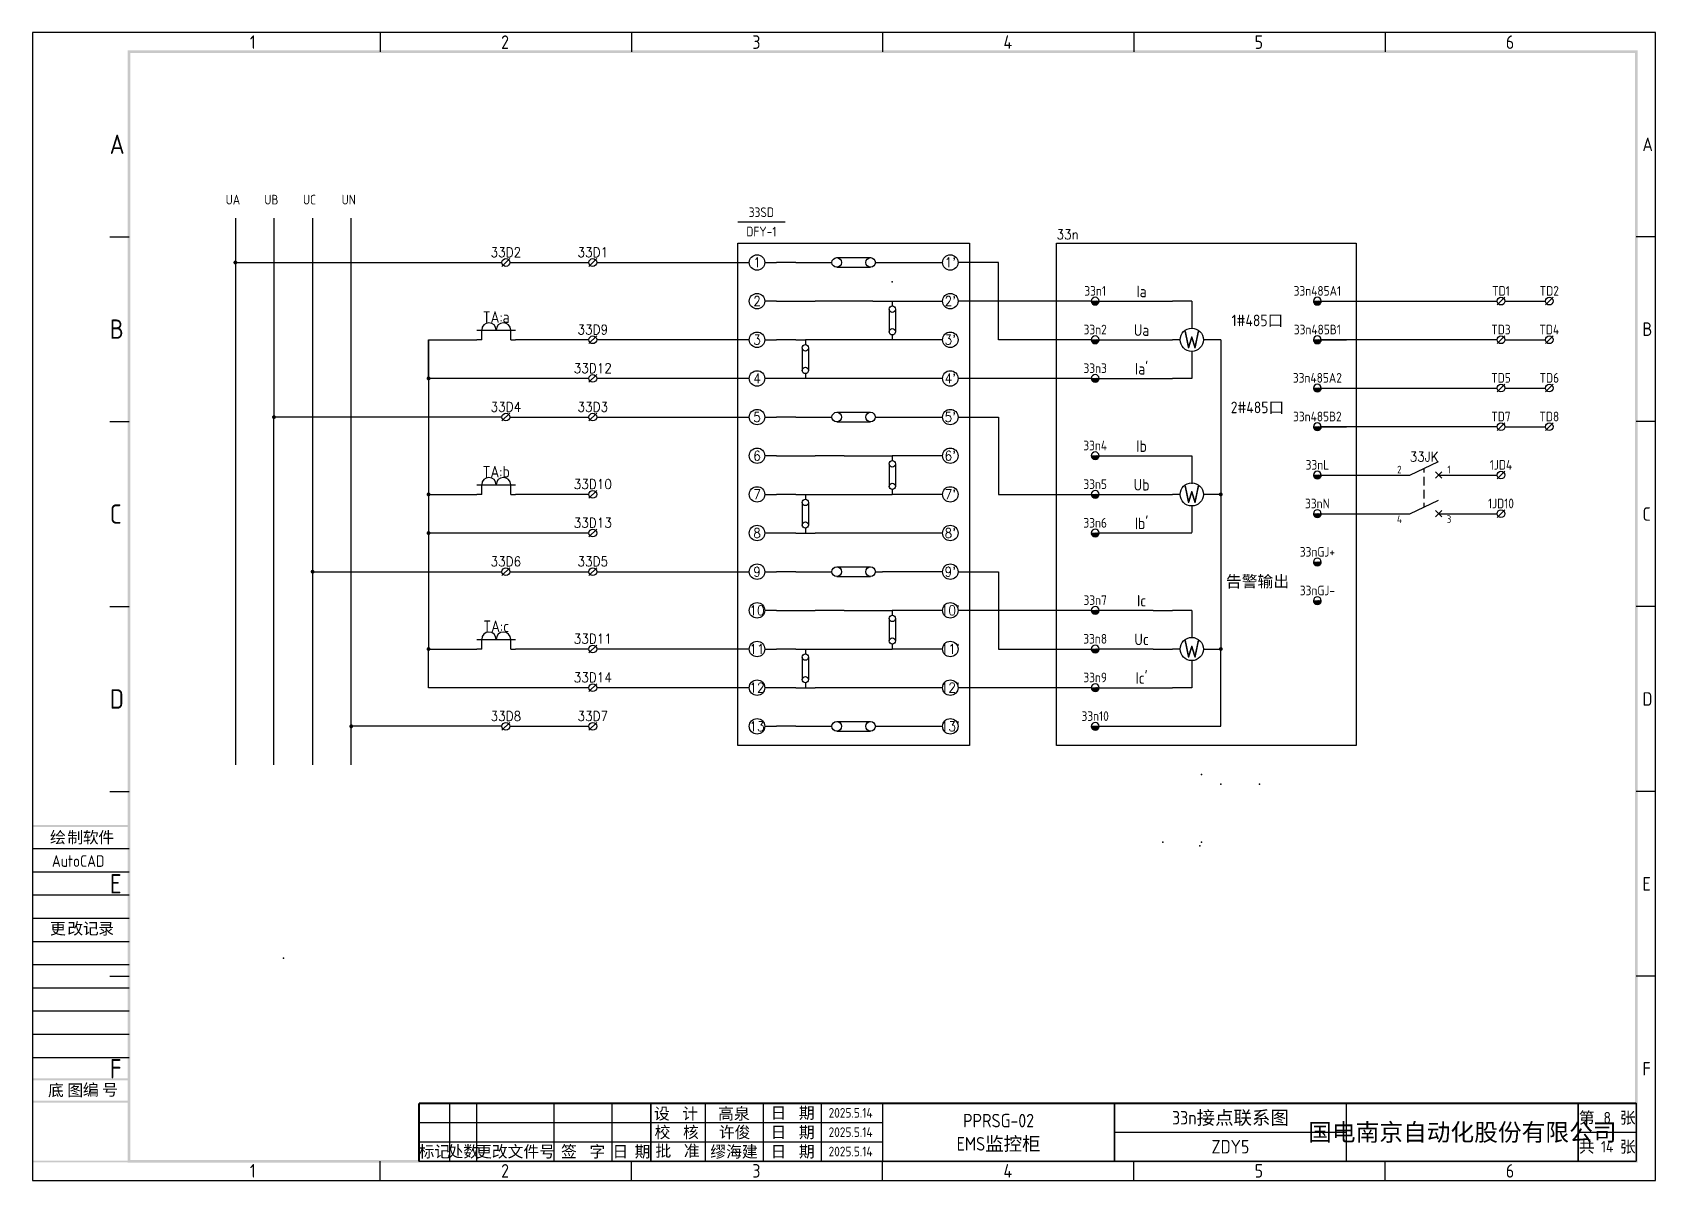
# Model space of a CAD drawing. Extents: x 0 to 4798, y 0 to 657.
# Drawn here: x 3360 to 3780, y 360 to 657 of the extents above; entities that cross this region are included whole.
import ezdxf
from ezdxf.enums import TextEntityAlignment as Align

# ---------------------------------------------------------------- set-up
doc = ezdxf.new("R2010")
doc.units = 0
doc.header["$MEASUREMENT"] = 0
doc.linetypes.add('HIDDEN', pattern=[0.375, 0.25, -0.125])
for name, color, linetype in [('CIRCUITLINE', 7, 'Continuous'), ('CIRCUITSYM', 7, 'Continuous'), ('FRAME', 7, 'Continuous'), ('UNITLINE', 7, 'Continuous'), ('YJCLB', 7, 'Continuous'), ('表格', 7, 'Continuous')]:
    doc.layers.add(name, color=color, linetype=linetype)
doc.styles.add('textstyle3', font='')
doc.styles.add('textstyle4', font='')
doc.styles.add('textstyle7', font='Standard')
doc.styles.get('textstyle3').set_extended_font_data('gbenor')
doc.styles.get('textstyle4').set_extended_font_data('gbenor')

# ---------------------------------------------------------------- blocks, each defined once
blk = doc.blocks.new('A3')
at = {"layer": 'FRAME'}
for p, q in [((420, 297), (0, 297)), ((0, 297), (0, 0)), ((90, 297), (90, 292)), ((155, 297), (155, 292)), ((220, 297), (220, 292)), ((285, 297), (285, 292)), ((350, 297), (350, 292)), ((420, 0), (420, 297)), ((20, 244.17), (25, 244.17)), ((420, 244.17), (415, 244.17)), ((20, 196.33), (25, 196.33)), ((420, 196.33), (415, 196.33)), ((20, 148.5), (25, 148.5)), ((420, 148.5), (415, 148.5)), ((20, 100.67), (25, 100.67)), ((420, 100.67), (415, 100.67)), ((20, 52.83), (25, 52.83)), ((420, 52.83), (415, 52.83)), ((90, 0), (90, 5)), ((155, 0), (155, 5)), ((220, 0), (220, 5)), ((285, 0), (285, 5)), ((350, 0), (350, 5)), ((0, 0), (420, 0))]:
    blk.add_line(p, q, dxfattribs=at)
at = {"layer": 'FRAME', "linetype": 'Continuous'}
for points in [[(415.35, 291.65), (415.35, 292.35), (24.65, 291.65)], [(24.65, 292.35), (24.65, 291.65), (415.35, 292.35)], [(25.35, 292.35), (24.65, 292.35), (25.35, 4.65)], [(24.65, 4.65), (25.35, 4.65), (24.65, 292.35)], [(414.65, 4.65), (415.35, 4.65), (414.65, 292.35)], [(415.35, 292.35), (414.65, 292.35), (415.35, 4.65)], [(24.65, 5.35), (24.65, 4.65), (415.35, 5.35)], [(415.35, 4.65), (415.35, 5.35), (24.65, 4.65)]]:
    blk.add_solid(points, dxfattribs=at)
at = {"layer": 'FRAME', "style": 'textstyle3'}
for s, height, p in [('1', 3.5, (56.27, 292.75)), ('2', 3.5, (121.28, 292.75)), ('3', 3.5, (186.28, 292.75)), ('4', 3.5, (251.28, 292.75)), ('5', 3.5, (316.27, 292.75)), ('6', 3.5, (381.27, 292.75)), ('A', 5, (20, 265.58)), ('A', 3.5, (416.62, 266.33)), ('B', 5, (20, 217.75)), ('B', 3.5, (416.62, 218.5)), ('C', 5, (20, 169.92)), ('C', 3.5, (416.62, 170.67)), ('D', 5, (20, 122.08)), ('D', 3.5, (416.62, 122.83)), ('E', 5, (20, 74.25)), ('E', 3.5, (416.62, 75)), ('F', 5, (20, 26.42)), ('F', 3.5, (416.62, 27.17)), ('1', 3.5, (56.27, 0.75)), ('2', 3.5, (121.28, 0.75)), ('3', 3.5, (186.28, 0.75)), ('4', 3.5, (251.28, 0.75)), ('5', 3.5, (316.27, 0.75)), ('6', 3.5, (381.27, 0.75))]:
    blk.add_text(s, height=height, dxfattribs=at).set_placement(p)

msp = doc.modelspace()

# ---------------------------------------------------------------- hatches: boundary and pattern name
at = {"transparency": 33554687}
h = msp.add_hatch(dxfattribs=at)
h.set_pattern_fill('U', color=256, scale=0.05, angle=45, style=0, pattern_type=0)
h.set_pattern_definition([(45, (3633.76747, 756.598536), (-0.035355339, 0.035355339), []), (135, (3633.76747, 756.598536), (-0.035355339, -0.035355339), [])])
edge = h.paths.add_edge_path(flags=0)
edge.add_arc((3635, 587.5), 1, 180, 360)
edge.add_line((3636, 587.5), (3634, 587.5))
h = msp.add_hatch(dxfattribs=at)
h.set_pattern_fill('U', color=256, scale=0.05, angle=45, style=0, pattern_type=0)
h.set_pattern_definition([(45, (3691.26747, 756.598536), (-0.035355339, 0.035355339), []), (135, (3691.26747, 756.598536), (-0.035355339, -0.035355339), [])])
edge = h.paths.add_edge_path(flags=0)
edge.add_arc((3692.5, 587.5), 1, 180, 360)
edge.add_line((3693.5, 587.5), (3691.5, 587.5))
h = msp.add_hatch(dxfattribs=at)
h.set_pattern_fill('U', color=256, scale=0.05, angle=45, style=0, pattern_type=0)
h.set_pattern_definition([(45, (3633.76747, 746.598536), (-0.035355339, 0.035355339), []), (135, (3633.76747, 746.598536), (-0.035355339, -0.035355339), [])])
edge = h.paths.add_edge_path(flags=0)
edge.add_arc((3635, 577.5), 1, 180, 360)
edge.add_line((3636, 577.5), (3634, 577.5))
h = msp.add_hatch(dxfattribs=at)
h.set_pattern_fill('U', color=256, scale=0.05, angle=45, style=0, pattern_type=0)
h.set_pattern_definition([(45, (3691.26747, 746.598536), (-0.035355339, 0.035355339), []), (135, (3691.26747, 746.598536), (-0.035355339, -0.035355339), [])])
edge = h.paths.add_edge_path(flags=0)
edge.add_arc((3692.5, 577.5), 1, 180, 360)
edge.add_line((3693.5, 577.5), (3691.5, 577.5))
h = msp.add_hatch(dxfattribs=at)
h.set_pattern_fill('U', color=256, scale=0.05, angle=45, style=0, pattern_type=0)
h.set_pattern_definition([(45, (3633.76747, 736.598536), (-0.035355339, 0.035355339), []), (135, (3633.76747, 736.598536), (-0.035355339, -0.035355339), [])])
edge = h.paths.add_edge_path(flags=0)
edge.add_arc((3635, 567.5), 1, 180, 360)
edge.add_line((3636, 567.5), (3634, 567.5))
h = msp.add_hatch(dxfattribs=at)
h.set_pattern_fill('U', color=256, scale=0.05, angle=45, style=0, pattern_type=0)
h.set_pattern_definition([(45, (3691.26747, 734.098536), (-0.035355339, 0.035355339), []), (135, (3691.26747, 734.098536), (-0.035355339, -0.035355339), [])])
edge = h.paths.add_edge_path(flags=0)
edge.add_arc((3692.5, 565), 1, 180, 360)
edge.add_line((3693.5, 565), (3691.5, 565))
h = msp.add_hatch(dxfattribs=at)
h.set_pattern_fill('U', color=256, scale=0.05, angle=45, style=0, pattern_type=0)
h.set_pattern_definition([(45, (3691.26747, 724.098536), (-0.035355339, 0.035355339), []), (135, (3691.26747, 724.098536), (-0.035355339, -0.035355339), [])])
edge = h.paths.add_edge_path(flags=0)
edge.add_arc((3692.5, 555), 1, 180, 360)
edge.add_line((3693.5, 555), (3691.5, 555))
h = msp.add_hatch(dxfattribs=at)
h.set_pattern_fill('U', color=256, scale=0.05, angle=45, style=0, pattern_type=0)
h.set_pattern_definition([(45, (3633.76747, 716.598536), (-0.035355339, 0.035355339), []), (135, (3633.76747, 716.598536), (-0.035355339, -0.035355339), [])])
edge = h.paths.add_edge_path(flags=0)
edge.add_arc((3635, 547.5), 1, 180, 360)
edge.add_line((3636, 547.5), (3634, 547.5))
h = msp.add_hatch(dxfattribs=at)
h.set_pattern_fill('U', color=256, scale=0.05, angle=45, style=0, pattern_type=0)
h.set_pattern_definition([(45, (3691.26747, 711.598536), (-0.035355339, 0.035355339), []), (135, (3691.26747, 711.598536), (-0.035355339, -0.035355339), [])])
edge = h.paths.add_edge_path(flags=0)
edge.add_arc((3692.5, 542.5), 1, 180, 360)
edge.add_line((3693.5, 542.5), (3691.5, 542.5))
h = msp.add_hatch(dxfattribs=at)
h.set_pattern_fill('U', color=256, scale=0.05, angle=45, style=0, pattern_type=0)
h.set_pattern_definition([(45, (3633.76747, 706.598536), (-0.035355339, 0.035355339), []), (135, (3633.76747, 706.598536), (-0.035355339, -0.035355339), [])])
edge = h.paths.add_edge_path(flags=0)
edge.add_arc((3635, 537.5), 1, 180, 360)
edge.add_line((3636, 537.5), (3634, 537.5))
h = msp.add_hatch(dxfattribs=at)
h.set_pattern_fill('U', color=256, scale=0.05, angle=45, style=0, pattern_type=0)
h.set_pattern_definition([(45, (3691.26747, 701.598536), (-0.035355339, 0.035355339), []), (135, (3691.26747, 701.598536), (-0.035355339, -0.035355339), [])])
edge = h.paths.add_edge_path(flags=0)
edge.add_arc((3692.5, 532.5), 1, 180, 360)
edge.add_line((3693.5, 532.5), (3691.5, 532.5))
h = msp.add_hatch(dxfattribs=at)
h.set_pattern_fill('U', color=256, scale=0.05, angle=45, style=0, pattern_type=0)
h.set_pattern_definition([(45, (3633.76747, 696.598536), (-0.035355339, 0.035355339), []), (135, (3633.76747, 696.598536), (-0.035355339, -0.035355339), [])])
edge = h.paths.add_edge_path(flags=0)
edge.add_arc((3635, 527.5), 1, 180, 360)
edge.add_line((3636, 527.5), (3634, 527.5))
h = msp.add_hatch(dxfattribs=at)
h.set_pattern_fill('U', color=256, scale=0.05, angle=45, style=0, pattern_type=0)
h.set_pattern_definition([(45, (3691.26747, 689.098536), (-0.035355339, 0.035355339), []), (135, (3691.26747, 689.098536), (-0.035355339, -0.035355339), [])])
edge = h.paths.add_edge_path(flags=0)
edge.add_arc((3692.5, 520), 1, 180, 360)
edge.add_line((3693.5, 520), (3691.5, 520))
h = msp.add_hatch(dxfattribs=at)
h.set_pattern_fill('U', color=256, scale=0.05, angle=45, style=0, pattern_type=0)
h.set_pattern_definition([(45, (3691.26747, 679.098536), (-0.035355339, 0.035355339), []), (135, (3691.26747, 679.098536), (-0.035355339, -0.035355339), [])])
edge = h.paths.add_edge_path(flags=0)
edge.add_arc((3692.5, 510), 1, 180, 360)
edge.add_line((3693.5, 510), (3691.5, 510))
h = msp.add_hatch(dxfattribs=at)
h.set_pattern_fill('U', color=256, scale=0.05, angle=45, style=0, pattern_type=0)
h.set_pattern_definition([(45, (3633.76747, 676.598536), (-0.035355339, 0.035355339), []), (135, (3633.76747, 676.598536), (-0.035355339, -0.035355339), [])])
edge = h.paths.add_edge_path(flags=0)
edge.add_arc((3635, 507.5), 1, 180, 360)
edge.add_line((3636, 507.5), (3634, 507.5))
h = msp.add_hatch(dxfattribs=at)
h.set_pattern_fill('U', color=256, scale=0.05, angle=45, style=0, pattern_type=0)
h.set_pattern_definition([(45, (3633.76747, 666.598536), (-0.035355339, 0.035355339), []), (135, (3633.76747, 666.598536), (-0.035355339, -0.035355339), [])])
edge = h.paths.add_edge_path(flags=0)
edge.add_arc((3635, 497.5), 1, 180, 360)
edge.add_line((3636, 497.5), (3634, 497.5))
h = msp.add_hatch(dxfattribs=at)
h.set_pattern_fill('U', color=256, scale=0.05, angle=45, style=0, pattern_type=0)
h.set_pattern_definition([(45, (3633.76747, 656.598536), (-0.035355339, 0.035355339), []), (135, (3633.76747, 656.598536), (-0.035355339, -0.035355339), [])])
edge = h.paths.add_edge_path(flags=0)
edge.add_arc((3635, 487.5), 1, 180, 360)
edge.add_line((3636, 487.5), (3634, 487.5))
h = msp.add_hatch(dxfattribs=at)
h.set_pattern_fill('U', color=256, scale=0.05, angle=45, style=0, pattern_type=0)
h.set_pattern_definition([(45, (3633.76747, 646.598536), (-0.035355339, 0.035355339), []), (135, (3633.76747, 646.598536), (-0.035355339, -0.035355339), [])])
edge = h.paths.add_edge_path(flags=0)
edge.add_arc((3635, 477.5), 1, 180, 360)
edge.add_line((3636, 477.5), (3634, 477.5))

# ---------------------------------------------------------------- linework, layer by layer
for p, q in [((3542.5, 608), (3554.75, 608)), ((3557.5, 597.5), (3552.5, 597.5)), ((3565, 597.5), (3566.88, 597.5)), ((3568.13, 598.75), (3576.87, 598.75)), ((3578.13, 597.5), (3580, 597.5)), ((3568.13, 596.25), (3576.87, 596.25)), ((3552.5, 587.5), (3562.5, 587.5)), ((3581.67, 585.42), (3581.67, 579.58)), ((3582.5, 587.5), (3582.5, 586.25)), ((3583.33, 585.42), (3583.33, 579.58)), ((3634, 587.5), (3636, 587.5)), ((3650, 587.5), (3655, 587.5)), ((3691.5, 587.5), (3693.5, 587.5)), ((3475, 580), (3485, 580)), ((3476.25, 577.5), (3476.25, 580)), ((3483.75, 577.5), (3483.75, 580)), ((3476.25, 577.5), (3475, 577.5)), ((3483.75, 577.5), (3485, 577.5)), ((3557.5, 577.5), (3552.5, 577.5)), ((3559.17, 575.42), (3559.17, 569.58)), ((3560, 577.5), (3560, 576.25)), ((3560.83, 575.42), (3560.83, 569.58)), ((3582.5, 578.75), (3582.5, 577.5)), ((3634, 577.5), (3636, 577.5)), ((3650, 577.5), (3655, 577.5)), ((3667.5, 577.5), (3667.5, 497.5)), ((3691.5, 577.5), (3693.5, 577.5)), ((3557.5, 567.5), (3552.5, 567.5)), ((3562.5, 567.5), (3557.5, 567.5)), ((3560, 568.75), (3560, 567.5)), ((3634, 567.5), (3636, 567.5)), ((3650, 567.5), (3655, 567.5)), ((3691.5, 565), (3693.5, 565)), ((3568.13, 558.75), (3576.87, 558.75)), ((3557.5, 557.5), (3552.5, 557.5)), ((3565, 557.5), (3566.88, 557.5)), ((3568.13, 556.25), (3576.87, 556.25)), ((3578.13, 557.5), (3580, 557.5)), ((3691.5, 555), (3693.5, 555)), ((3552.5, 547.5), (3562.5, 547.5)), ((3582.5, 547.5), (3582.5, 546.25)), ((3634, 547.5), (3636, 547.5)), ((3660, 547.5), (3660, 540.22)), ((3581.67, 545.42), (3581.67, 539.58)), ((3583.33, 545.42), (3583.33, 539.58)), ((3691.5, 542.5), (3693.5, 542.5)), ((3715.13, 542.5), (3716.38, 542.5)), ((3716.38, 542.5), (3723.88, 546)), ((3720.13, 543.14), (3720.13, 544.25)), ((3720.13, 539.8), (3720.13, 542.03)), ((3724.69, 543.31), (3723.07, 541.69)), ((3724.69, 541.69), (3723.07, 543.31)), ((3723.88, 542.5), (3725.13, 542.5)), ((3475, 540), (3485, 540)), ((3476.25, 537.5), (3476.25, 540)), ((3483.75, 537.5), (3483.75, 540)), ((3582.5, 538.75), (3582.5, 537.5)), ((3720.13, 536.47), (3720.13, 538.69)), ((3476.25, 537.5), (3475, 537.5)), ((3483.75, 537.5), (3485, 537.5)), ((3557.5, 537.5), (3552.5, 537.5)), ((3559.17, 535.42), (3559.17, 529.58)), ((3560, 537.5), (3560, 536.25)), ((3560.83, 535.42), (3560.83, 529.58)), ((3634, 537.5), (3636, 537.5)), ((3650, 537.5), (3655, 537.5)), ((3660.03, 534.6), (3660.03, 527.61)), ((3716.38, 532.5), (3723.88, 536)), ((3720.13, 534.25), (3720.13, 535.36)), ((3691.5, 532.5), (3693.5, 532.5)), ((3715.13, 532.5), (3716.38, 532.5)), ((3724.69, 533.31), (3723.07, 531.69)), ((3724.69, 531.69), (3723.07, 533.31)), ((3723.88, 532.5), (3725.13, 532.5)), ((3557.5, 527.5), (3552.5, 527.5)), ((3557.5, 527.5), (3562.5, 527.5)), ((3560, 528.75), (3560, 527.5)), ((3634, 527.5), (3636, 527.5)), ((3557.5, 517.5), (3552.5, 517.5)), ((3565, 517.5), (3566.88, 517.5)), ((3568.13, 518.75), (3576.87, 518.75)), ((3578.13, 517.5), (3580, 517.5)), ((3691.5, 520), (3693.5, 520)), ((3568.13, 516.25), (3576.87, 516.25)), ((3691.5, 510), (3693.5, 510)), ((3552.5, 507.5), (3562.5, 507.5)), ((3581.67, 505.42), (3581.67, 499.58)), ((3582.5, 507.5), (3582.5, 506.25)), ((3583.33, 505.42), (3583.33, 499.58)), ((3634, 507.5), (3636, 507.5)), ((3650, 507.5), (3655, 507.5)), ((3475, 500), (3485, 500)), ((3476.25, 497.5), (3476.25, 500)), ((3483.75, 497.5), (3483.75, 500)), ((3476.25, 497.5), (3475, 497.5)), ((3483.75, 497.5), (3485, 497.5)), ((3557.5, 497.5), (3552.5, 497.5)), ((3560, 497.5), (3560, 496.25)), ((3582.5, 498.75), (3582.5, 497.5)), ((3634, 497.5), (3636, 497.5)), ((3650, 497.5), (3655, 497.5)), ((3667.5, 477.5), (3667.5, 497.5)), ((3559.17, 495.42), (3559.17, 489.58)), ((3560.83, 495.42), (3560.83, 489.58)), ((3557.5, 487.5), (3552.5, 487.5)), ((3557.5, 487.5), (3562.5, 487.5)), ((3560, 488.75), (3560, 487.5)), ((3634, 487.5), (3636, 487.5)), ((3650, 487.5), (3655, 487.5)), ((3557.5, 477.5), (3552.5, 477.5)), ((3565, 477.5), (3566.88, 477.5)), ((3568.13, 478.75), (3576.87, 478.75)), ((3568.13, 476.25), (3576.87, 476.25)), ((3578.13, 477.5), (3580, 477.5)), ((3634, 477.5), (3636, 477.5)), ((3660, 477.5), (3667.5, 477.5)), ((3360.07, 445.87), (3385.02, 445.87)), ((3360.07, 439.87), (3385.02, 439.87)), ((3360.07, 433.87), (3385.02, 433.87)), ((3360.07, 427.87), (3385.02, 427.87)), ((3360.07, 421.87), (3385.02, 421.87)), ((3360.07, 415.87), (3385.02, 415.87)), ((3360.07, 409.87), (3385.02, 409.87)), ((3360.07, 403.87), (3385.02, 403.87)), ((3360.07, 397.87), (3385.02, 397.87)), ((3360.07, 391.87), (3385.02, 391.87))]:
    msp.add_line(p, q)
at = {"linetype": 'Continuous'}
for p, q in [((3481.5, 596.5), (3483.5, 598.5)), ((3504, 596.5), (3506, 598.5)), ((3739, 586.5), (3741, 588.5)), ((3751.5, 586.5), (3753.5, 588.5)), ((3504, 576.5), (3506, 578.5)), ((3739, 576.5), (3741, 578.5)), ((3751.5, 576.5), (3753.5, 578.5)), ((3504, 566.5), (3506, 568.5)), ((3739, 564), (3741, 566)), ((3751.5, 564), (3753.5, 566)), ((3481.5, 556.5), (3483.5, 558.5)), ((3504, 556.5), (3506, 558.5)), ((3739, 554), (3741, 556)), ((3751.5, 554), (3753.5, 556)), ((3739, 541.5), (3741, 543.5)), ((3504, 536.5), (3506, 538.5)), ((3739, 531.5), (3741, 533.5)), ((3504, 526.5), (3506, 528.5)), ((3481.5, 516.5), (3483.5, 518.5)), ((3504, 516.5), (3506, 518.5)), ((3504, 496.5), (3506, 498.5)), ((3504, 486.5), (3506, 488.5)), ((3481.5, 476.5), (3483.5, 478.5)), ((3504, 476.5), (3506, 478.5))]:
    msp.add_line(p, q, dxfattribs=at)
at = {"linetype": 'HIDDEN', "const_width": 0.5}
for points in [[(3412.25, 597.5, 1), (3412.75, 597.5, 1)], [(3462.25, 567.5, 1), (3462.75, 567.5, 1)], [(3422.25, 557.5, 1), (3422.75, 557.5, 1)], [(3462.25, 537.5, 1), (3462.75, 537.5, 1)], [(3667.25, 537.5, 1), (3667.75, 537.5, 1)], [(3462.25, 527.5, 1), (3462.75, 527.5, 1)], [(3432.25, 517.5, 1), (3432.75, 517.5, 1)], [(3462.25, 497.5, 1), (3462.75, 497.5, 1)], [(3667.25, 497.5, 1), (3667.75, 497.5, 1)], [(3442.25, 477.5, 1), (3442.75, 477.5, 1)]]:
    msp.add_lwpolyline(points, format="xyb", close=True, dxfattribs=at)
for centre, radius in [((3482.5, 597.5), 1), ((3505, 597.5), 1), ((3568.13, 597.5), 1.25), ((3576.87, 597.5), 1.25), ((3740, 587.5), 1), ((3752.5, 587.5), 1), ((3582.5, 585.42), 0.833), ((3582.5, 579.58), 0.833), ((3505, 577.5), 1), ((3560, 575.42), 0.833), ((3740, 577.5), 1), ((3752.5, 577.5), 1), ((3505, 567.5), 1), ((3560, 569.58), 0.833), ((3740, 565), 1), ((3752.5, 565), 1), ((3568.13, 557.5), 1.25), ((3576.87, 557.5), 1.25), ((3482.5, 557.5), 1), ((3505, 557.5), 1), ((3740, 555), 1), ((3752.5, 555), 1), ((3582.5, 545.42), 0.833), ((3740, 542.5), 1), ((3505, 537.5), 1), ((3582.5, 539.58), 0.833), ((3560, 535.42), 0.833), ((3740, 532.5), 1), ((3560, 529.58), 0.833), ((3505, 527.5), 1), ((3482.5, 517.5), 1), ((3505, 517.5), 1), ((3568.13, 517.5), 1.25), ((3576.87, 517.5), 1.25), ((3582.5, 505.42), 0.833), ((3582.5, 499.58), 0.833), ((3505, 497.5), 1), ((3560, 495.42), 0.833), ((3505, 487.5), 1), ((3560, 489.58), 0.833), ((3482.5, 477.5), 1), ((3505, 477.5), 1), ((3568.13, 477.5), 1.25), ((3576.87, 477.5), 1.25)]:
    msp.add_circle(centre, radius)
for centre, radius, start, end in [((3635, 587.5), 1, 0, 180), ((3692.5, 587.5), 1, 0, 180), ((3635, 587.5), 1, 180, 0), ((3692.5, 587.5), 1, 180, 0), ((3478.13, 580), 1.88, 359.9918, 179.9918), ((3481.88, 580), 1.88, 359.9918, 179.9918), ((3635, 577.5), 1, 0, 180), ((3635, 577.5), 1, 180, 0), ((3692.5, 577.5), 1, 0, 180), ((3692.5, 577.5), 1, 180, 0), ((3635, 567.5), 1, 0, 180), ((3635, 567.5), 1, 180, 0), ((3692.5, 565), 1, 0, 180), ((3692.5, 565), 1, 180, 0), ((3692.5, 555), 1, 0, 180), ((3692.5, 555), 1, 180, 0), ((3635, 547.5), 1, 0, 180), ((3635, 547.5), 1, 180, 0), ((3478.13, 540), 1.88, 359.9918, 179.9918), ((3481.88, 540), 1.88, 359.9918, 179.9918), ((3692.5, 542.5), 1, 0, 180), ((3692.5, 542.5), 1, 180, 0), ((3635, 537.5), 1, 0, 180), ((3635, 537.5), 1, 180, 0), ((3692.5, 532.5), 1, 0, 180), ((3692.5, 532.5), 1, 180, 0), ((3635, 527.5), 1, 0, 180), ((3635, 527.5), 1, 180, 0), ((3692.5, 520), 1, 0, 180), ((3692.5, 520), 1, 180, 0), ((3635, 507.5), 1, 0, 180), ((3692.5, 510), 1, 0, 180), ((3692.5, 510), 1, 180, 0), ((3635, 507.5), 1, 180, 0), ((3478.13, 500), 1.88, 359.9918, 179.9918), ((3481.88, 500), 1.88, 359.9918, 179.9918), ((3635, 497.5), 1, 0, 180), ((3635, 497.5), 1, 180, 0), ((3635, 487.5), 1, 0, 180), ((3635, 487.5), 1, 180, 0), ((3635, 477.5), 1, 0, 180), ((3635, 477.5), 1, 180, 0)]:
    msp.add_arc(centre, radius, start, end)
at = {"linetype": 'Continuous'}
for centre, major_axis in [((3547.5, 597.5), (2, 0)), ((3597.5, 597.5), (2, 0)), ((3547.5, 587.5), (2, 0)), ((3597.5, 587.5), (2, 0)), ((3660, 577.5), (3, 0)), ((3547.5, 577.5), (2, 0)), ((3597.5, 577.5), (2, 0)), ((3547.5, 567.5), (2, 0)), ((3597.5, 567.5), (2, 0)), ((3547.5, 557.5), (2, 0)), ((3597.5, 557.5), (2, 0)), ((3547.5, 547.5), (2, 0)), ((3597.5, 547.5), (2, 0)), ((3547.5, 537.5), (2, 0)), ((3597.5, 537.5), (2, 0)), ((3660, 537.5), (3, 0)), ((3547.5, 527.5), (2, 0)), ((3597.5, 527.5), (2, 0)), ((3547.5, 517.5), (2, 0)), ((3597.5, 517.5), (2, 0)), ((3547.5, 507.5), (2, 0)), ((3597.5, 507.5), (2, 0)), ((3660, 497.5), (3, 0)), ((3547.5, 497.5), (2, 0)), ((3597.5, 497.5), (2, 0)), ((3547.5, 487.5), (2, 0)), ((3597.5, 487.5), (2, 0)), ((3547.5, 477.5), (2, 0)), ((3597.5, 477.5), (2, 0))]:
    msp.add_ellipse(centre, major_axis=major_axis, ratio=1, dxfattribs=at)
for p in [(3582.5, 592.5), (3582.5, 592.5), (3662.5, 465), (3667.5, 462.5), (3667.5, 462.5), (3677.5, 462.5), (3677.5, 462.5), (3677.5, 462.5), (3677.5, 462.5), (3652.5, 447.5), (3652.5, 447.5), (3652.5, 447.5), (3662.1, 446.56), (3662.5, 447.5), (3425, 417.5)]:
    msp.add_point(p)
for points in [[(3360, 451.94), (3360, 451.44), (3385, 451.94), (3385, 451.44)], [(3360, 386.41), (3360, 385.91), (3385, 386.41), (3385, 385.91)], [(3385, 380.13), (3385, 380.63), (3360, 380.13), (3360, 380.63)], [(3385.06, 364.67), (3385.06, 365.17), (3360.06, 364.67), (3360.06, 365.17)], [(3385.56, 364.67), (3385.56, 365.17), (3360.56, 364.67), (3360.56, 365.17)]]:
    msp.add_trace(points)
at = {"layer": 'CIRCUITLINE'}
for p, q in [((3412.5, 609), (3412.5, 597.5)), ((3422.5, 609), (3422.5, 557.5)), ((3432.5, 609), (3432.5, 590)), ((3442.5, 477.5), (3442.5, 609)), ((3412.5, 597.5), (3412.5, 530)), ((3412.5, 597.5), (3481.5, 597.5)), ((3483.5, 597.5), (3504, 597.5)), ((3506, 597.5), (3545.5, 597.5)), ((3549.5, 597.5), (3552.5, 597.5)), ((3557.5, 597.5), (3565, 597.5)), ((3580, 597.5), (3595.5, 597.5)), ((3610, 597.5), (3599.5, 597.5)), ((3610, 577.5), (3610, 597.5)), ((3432.5, 590), (3432.5, 517.5)), ((3552.5, 587.5), (3549.5, 587.5)), ((3570, 587.5), (3562.5, 587.5)), ((3577.5, 587.5), (3570, 587.5)), ((3577.5, 587.5), (3582.5, 587.5)), ((3582.5, 587.5), (3595.5, 587.5)), ((3634, 587.5), (3599.5, 587.5)), ((3636, 587.5), (3650, 587.5)), ((3660, 587.5), (3655, 587.5)), ((3660, 587.5), (3660, 580.5)), ((3693.5, 587.5), (3700, 587.5)), ((3693.5, 587.5), (3739, 587.5)), ((3741, 587.5), (3751.5, 587.5)), ((3462.5, 567.5), (3462.5, 577.5)), ((3462.5, 577.5), (3462.5, 567.5)), ((3462.5, 577.5), (3475, 577.5)), ((3504, 577.5), (3485, 577.5)), ((3545.5, 577.5), (3506, 577.5)), ((3549.5, 577.5), (3552.5, 577.5)), ((3557.5, 577.5), (3560, 577.5)), ((3582.5, 577.5), (3560, 577.5)), ((3595.5, 577.5), (3582.5, 577.5)), ((3634, 577.5), (3610, 577.5)), ((3636, 577.5), (3650, 577.5)), ((3657, 577.5), (3655, 577.5)), ((3667.5, 577.5), (3663, 577.5)), ((3693.5, 577.5), (3700, 577.5)), ((3739, 577.5), (3693.5, 577.5)), ((3741, 577.5), (3751.5, 577.5)), ((3660, 574.5), (3660, 567.5)), ((3504, 567.5), (3462.5, 567.5)), ((3462.5, 567.5), (3462.5, 537.5)), ((3545.5, 567.5), (3506, 567.5)), ((3552.5, 567.5), (3549.5, 567.5)), ((3575, 567.5), (3562.5, 567.5)), ((3595, 567.5), (3575, 567.5)), ((3595.5, 567.5), (3595, 567.5)), ((3634, 567.5), (3599.5, 567.5)), ((3636, 567.5), (3650, 567.5)), ((3660, 567.5), (3655, 567.5)), ((3693.5, 565), (3700, 565)), ((3693.5, 565), (3739, 565)), ((3741, 565), (3751.5, 565)), ((3422.5, 467.5), (3422.5, 557.5)), ((3481.5, 557.5), (3422.5, 557.5)), ((3483.5, 557.5), (3504, 557.5)), ((3506, 557.5), (3545.5, 557.5)), ((3549.5, 557.5), (3552.5, 557.5)), ((3557.5, 557.5), (3565, 557.5)), ((3580, 557.5), (3595.5, 557.5)), ((3599.5, 557.5), (3610, 557.5)), ((3610, 557.5), (3610, 537.5)), ((3693.5, 555), (3700, 555)), ((3739, 555), (3693.5, 555)), ((3741, 555), (3751.5, 555)), ((3552.5, 547.5), (3549.5, 547.5)), ((3570, 547.5), (3562.5, 547.5)), ((3570, 547.5), (3582.5, 547.5)), ((3595.5, 547.5), (3582.5, 547.5)), ((3636, 547.5), (3660, 547.5)), ((3693.5, 542.5), (3715.13, 542.5)), ((3725.13, 542.5), (3739, 542.5)), ((3462.5, 537.5), (3462.5, 527.5)), ((3462.5, 537.5), (3475, 537.5)), ((3504, 537.5), (3485, 537.5)), ((3549.5, 537.5), (3552.5, 537.5)), ((3557.5, 537.5), (3560, 537.5)), ((3560, 537.5), (3582.5, 537.5)), ((3595.5, 537.5), (3582.5, 537.5)), ((3610, 537.5), (3634, 537.5)), ((3636, 537.5), (3650, 537.5)), ((3657, 537.5), (3655, 537.5)), ((3667.5, 537.5), (3663, 537.5)), ((3412.5, 530), (3412.5, 467.5)), ((3693.5, 532.5), (3715.13, 532.5)), ((3725.13, 532.5), (3739, 532.5)), ((3504, 527.5), (3462.5, 527.5)), ((3462.5, 527.5), (3462.5, 497.5)), ((3552.5, 527.5), (3549.5, 527.5)), ((3575, 527.5), (3562.5, 527.5)), ((3595.5, 527.5), (3575, 527.5)), ((3660, 527.5), (3636, 527.5)), ((3432.5, 517.5), (3432.5, 470)), ((3432.5, 517.5), (3481.5, 517.5)), ((3483.5, 517.5), (3504, 517.5)), ((3506, 517.5), (3545.5, 517.5)), ((3549.5, 517.5), (3552.5, 517.5)), ((3557.5, 517.5), (3565, 517.5)), ((3595.5, 517.5), (3580, 517.5)), ((3599.5, 517.5), (3600, 517.5)), ((3600, 517.5), (3610, 517.5)), ((3610, 517.5), (3610, 497.5)), ((3552.5, 507.5), (3549.5, 507.5)), ((3570, 507.5), (3562.5, 507.5)), ((3570, 507.5), (3582.5, 507.5)), ((3595.5, 507.5), (3582.5, 507.5)), ((3634, 507.5), (3599.5, 507.5)), ((3650, 507.5), (3636, 507.5)), ((3660, 507.5), (3655, 507.5)), ((3660, 507.5), (3660, 500.5)), ((3462.5, 487.5), (3462.5, 497.5)), ((3462.5, 497.5), (3475, 497.5)), ((3504, 497.5), (3485, 497.5)), ((3545.5, 497.5), (3506, 497.5)), ((3549.5, 497.5), (3552.5, 497.5)), ((3557.5, 497.5), (3560, 497.5)), ((3560, 497.5), (3582.5, 497.5)), ((3595.5, 497.5), (3582.5, 497.5)), ((3610, 497.5), (3634, 497.5)), ((3650, 497.5), (3636, 497.5)), ((3657, 497.5), (3655, 497.5)), ((3663, 497.5), (3667.5, 497.5)), ((3660, 494.5), (3660, 487.5)), ((3504, 487.5), (3462.5, 487.5)), ((3545.5, 487.5), (3506, 487.5)), ((3552.5, 487.5), (3549.5, 487.5)), ((3575, 487.5), (3562.5, 487.5)), ((3595.5, 487.5), (3575, 487.5)), ((3634, 487.5), (3599.5, 487.5)), ((3636, 487.5), (3650, 487.5)), ((3660, 487.5), (3655, 487.5)), ((3442.5, 467.5), (3442.5, 477.5)), ((3481.5, 477.5), (3442.5, 477.5)), ((3483.5, 477.5), (3504, 477.5)), ((3549.5, 477.5), (3552.5, 477.5)), ((3557.5, 477.5), (3565, 477.5)), ((3580, 477.5), (3595.5, 477.5)), ((3636, 477.5), (3660, 477.5)), ((3432.5, 470), (3432.5, 467.5))]:
    msp.add_line(p, q, dxfattribs=at)
at = {"layer": 'FRAME'}
for p, q in [((3468, 365), (3468, 380)), ((3475, 365), (3475, 380)), ((3495, 365), (3495, 380)), ((3510, 365), (3510, 380)), ((3534.2, 365), (3534.2, 380)), ((3549.2, 365), (3549.2, 380)), ((3564.2, 365), (3564.2, 380)), ((3460, 375), (3520, 375)), ((3520, 375), (3580, 375)), ((3460, 370), (3520, 370)), ((3520, 370), (3580, 370)), ((3460, 365), (3520, 365)), ((3520, 365), (3580, 365))]:
    msp.add_line(p, q, dxfattribs=at)
for points, const_width in [([(3460, 380), (3520, 380)], 0.5), ([(3460, 380), (3460, 365)], 0.5), ([(3520, 380), (3580, 380)], 0.5), ([(3520, 380), (3520, 365)], 0.4), ([(3580, 380), (3580, 365)], 0.4)]:
    msp.add_lwpolyline(points, dxfattribs=dict(at, const_width=const_width))
at = {"layer": 'UNITLINE'}
for points in [[(3542.5, 602.5), (3602.5, 602.5), (3602.5, 472.5), (3542.5, 472.5)], [(3625, 602.5), (3702.5, 602.5), (3702.5, 472.5), (3625, 472.5)]]:
    msp.add_lwpolyline(points, close=True, dxfattribs=at)
at = {"layer": '表格'}
for p, q in [((3775, 380), (3775, 365)), ((3640, 372.5), (3700, 372.5)), ((3760, 372.5), (3775, 372.5)), ((3580, 365), (3760, 365)), ((3760, 365), (3775, 365))]:
    msp.add_line(p, q, dxfattribs=at)
for points, const_width in [([(3580, 380), (3760, 380)], 0.5), ([(3640, 380), (3640, 365)], 0.4), ([(3700, 380), (3700, 365)], 0.4), ([(3760, 380), (3775, 380)], 0.5), ([(3760, 380), (3760, 365)], 0.4)]:
    msp.add_lwpolyline(points, dxfattribs=dict(at, const_width=const_width))

# ---------------------------------------------------------------- block references
msp.add_blockref('A3', (3360, 360))

# ---------------------------------------------------------------- texts
for s, style, p in [('UA', 'textstyle3', (3410, 612.5)), ('UB', 'textstyle3', (3420, 612.5)), ('UC', 'textstyle3', (3430, 612.5)), ('UN', 'textstyle3', (3440, 612.5)), ('33n', 'textstyle7', (3625, 603.5))]:
    msp.add_text(s, height=2.5, dxfattribs=dict(style=style)).set_placement(p)
at = {"style": 'textstyle3'}
for s, p in [('33SD', (3548.62, 610.5)), ('DFY-1', (3548.62, 605.5))]:
    msp.add_text(s, height=2.5, dxfattribs=at).set_placement(p, align=Align.MIDDLE)
at = {"linetype": 'Continuous'}
for s, height, style, p in [('33D2', 2.5, 'textstyle7', (3482.5, 600.15)), ('33D1', 2.5, 'textstyle7', (3505, 600.15)), ('1', 2.5, 'textstyle7', (3547.5, 597.5)), ("1'", 2.5, 'textstyle7', (3597.5, 597.5)), ('2', 2.5, 'textstyle7', (3547.5, 587.5)), ("2'", 2.5, 'textstyle7', (3597.5, 587.5)), ('33n1', 2.5, 'textstyle3', (3635, 590.15)), ('33n485A1', 2.5, 'textstyle3', (3692.5, 590.15)), ('TD1', 2.5, 'textstyle3', (3740, 590.15)), ('TD2', 2.5, 'textstyle3', (3752.5, 590.15)), ('33D9', 2.5, 'textstyle7', (3505, 580.15)), ('33n2', 2.5, 'textstyle3', (3635, 580.15)), ('W', 4.5, 'textstyle3', (3660, 577.5)), ('33n485B1', 2.5, 'textstyle3', (3692.5, 580.15)), ('TD3', 2.5, 'textstyle3', (3740, 580.15)), ('TD4', 2.5, 'textstyle3', (3752.5, 580.15)), ('3', 2.5, 'textstyle7', (3547.5, 577.5)), ("3'", 2.5, 'textstyle7', (3597.5, 577.5)), ('33D12', 2.5, 'textstyle7', (3505, 570.15)), ('33n3', 2.5, 'textstyle3', (3635, 570.15)), ('4', 2.5, 'textstyle7', (3547.5, 567.5)), ("4'", 2.5, 'textstyle7', (3597.5, 567.5)), ('33n485A2', 2.5, 'textstyle3', (3692.5, 567.65)), ('TD5', 2.5, 'textstyle3', (3740, 567.65)), ('TD6', 2.5, 'textstyle3', (3752.5, 567.65)), ('33D4', 2.5, 'textstyle7', (3482.5, 560.15)), ('33D3', 2.5, 'textstyle7', (3505, 560.15)), ('5', 2.5, 'textstyle7', (3547.5, 557.5)), ("5'", 2.5, 'textstyle7', (3597.5, 557.5)), ('33n485B2', 2.5, 'textstyle3', (3692.5, 557.65)), ('TD7', 2.5, 'textstyle3', (3740, 557.65)), ('TD8', 2.5, 'textstyle3', (3752.5, 557.65)), ('33n4', 2.5, 'textstyle3', (3635, 550.15)), ('6', 2.5, 'textstyle7', (3547.5, 547.5)), ("6'", 2.5, 'textstyle7', (3597.5, 547.5)), ('33nL', 2.5, 'textstyle3', (3692.5, 545.15)), ('1JD4', 2.5, 'textstyle3', (3740, 545.15)), ('33D10', 2.5, 'textstyle7', (3505, 540.15)), ('7', 2.5, 'textstyle7', (3547.5, 537.5)), ("7'", 2.5, 'textstyle7', (3597.5, 537.5)), ('33n5', 2.5, 'textstyle3', (3635, 540.15)), ('W', 4.5, 'textstyle3', (3660, 537.5)), ('33nN', 2.5, 'textstyle3', (3692.5, 535.15)), ('1JD10', 2.5, 'textstyle3', (3740, 535.15)), ('33D13', 2.5, 'textstyle7', (3505, 530.15)), ('33n6', 2.5, 'textstyle3', (3635, 530.15)), ('8', 2.5, 'textstyle7', (3547.5, 527.5)), ("8'", 2.5, 'textstyle7', (3597.5, 527.5)), ('33D6', 2.5, 'textstyle7', (3482.5, 520.15)), ('33D5', 2.5, 'textstyle7', (3505, 520.15)), ('33nGJ+', 2.5, 'textstyle3', (3692.5, 522.65)), ('9', 2.5, 'textstyle7', (3547.5, 517.5)), ("9'", 2.5, 'textstyle7', (3597.5, 517.5)), ('33nGJ-', 2.5, 'textstyle3', (3692.5, 512.65)), ('10', 2.5, 'textstyle7', (3547.5, 507.5)), ("10'", 2.5, 'textstyle7', (3597.5, 507.5)), ('33n7', 2.5, 'textstyle3', (3635, 510.15)), ('33D11', 2.5, 'textstyle7', (3505, 500.15)), ('33n8', 2.5, 'textstyle3', (3635, 500.15)), ('11', 2.5, 'textstyle7', (3547.5, 497.5)), ("11'", 2.5, 'textstyle7', (3597.5, 497.5)), ('W', 4.5, 'textstyle3', (3660, 497.5)), ('33n9', 2.5, 'textstyle3', (3635, 490.15)), ('33D14', 2.5, 'textstyle7', (3505, 490.15)), ('12', 2.5, 'textstyle7', (3547.5, 487.5)), ("12'", 2.5, 'textstyle7', (3597.5, 487.5)), ('33D8', 2.5, 'textstyle7', (3482.5, 480.15)), ('33D7', 2.5, 'textstyle7', (3505, 480.15)), ('33n10', 2.5, 'textstyle3', (3635, 480.15)), ('13', 2.5, 'textstyle7', (3547.5, 477.5)), ("13'", 2.5, 'textstyle7', (3597.5, 477.5))]:
    msp.add_text(s, height=height, dxfattribs=dict(at, style=style)).set_placement(p, align=Align.MIDDLE)
at = {"char_height": 3, "attachment_point": 1, "style": 'textstyle4'}
for s, insert, width in [('绘', (3364.53, 450.26), 17.5), ('制 ', (3369.03, 450.26), 17.5), ('软', (3373.03, 450.26), 17.5), ('件', (3377.03, 450.26), 17.5), ('AutoCAD', (3365.02, 444.15), 0.8), ('更', (3364.53, 426.69), 17.5), ('改', (3369.03, 426.69), 17.5), ('记', (3373.03, 426.69), 17.5), ('录', (3377.03, 426.69), 17.5), ('底', (3364.03, 384.86), 17.5), ('图', (3369.03, 384.86), 17.5), ('编', (3373.03, 384.97), 17.5), ('号', (3378.03, 384.97), 17.5)]:
    msp.add_mtext(s, dxfattribs=dict(at, insert=insert, width=width))
at = {"layer": 'CIRCUITSYM', "linetype": 'Continuous'}
for s, height, style, p in [('TA:a', 3, 'textstyle3', (3480, 583.38)), ('33JK', 2.5, 'textstyle7', (3720.13, 547.25)), ('TA:b', 3, 'textstyle3', (3480, 543.38)), ('TA:c', 3, 'textstyle3', (3480, 503.38))]:
    msp.add_text(s, height=height, dxfattribs=dict(at, style=style)).set_placement(p, align=Align.MIDDLE)
at = {"layer": 'CIRCUITSYM', "linetype": 'Continuous', "style": 'textstyle3'}
for s, p in [('2', (3713.72, 543.91)), ('1', (3726.55, 543.91)), ('4', (3713.72, 531.09)), ('3', (3726.55, 531.09))]:
    msp.add_text(s, height=2, dxfattribs=at).set_placement(p, align=Align.MIDDLE_CENTER)
at = {"layer": 'FRAME', "style": 'textstyle3'}
for s, height, p in [('设  计', 3, (3526.53, 377.31)), ('高泉', 3, (3541.53, 377.31)), ('日  期', 3, (3556.7, 377.5)), ('2025.5.14', 2.5, (3571.7, 377.5)), ('校  核', 3, (3526.7, 372.5)), ('许俊', 3, (3541.7, 372.5)), ('日  期', 3, (3556.7, 372.5)), ('批  准', 3, (3526.92, 367.67)), ('2025.5.14', 2.5, (3571.7, 372.5)), ('标记', 3, (3464, 367.5)), ('处数', 3, (3471.5, 367.5)), ('更改文件号', 3, (3485, 367.5)), ('签  字', 3, (3502.5, 367.5)), ('日 期', 3, (3515, 367.5)), ('缪海建', 3, (3541.54, 367.47)), ('日  期', 3, (3556.7, 367.5)), ('2025.5.14', 2.5, (3571.7, 367.5))]:
    msp.add_text(s, height=height, dxfattribs=at).set_placement(p, align=Align.MIDDLE_CENTER)
at = {"layer": 'YJCLB', "style": 'textstyle3'}
for s, p in [('Ia', (3647, 590)), ('1#485口', (3677, 582.5)), ('Ua', (3647, 580)), ("Ia'", (3647, 570)), ('2#485口', (3677, 560)), ('Ib', (3647, 550)), ('Ub', (3647, 540)), ("Ib'", (3647, 530)), ('告警输出', (3677, 515)), ('Ic', (3647, 510)), ('Uc', (3647, 500)), ("Ic'", (3647, 490))]:
    msp.add_text(s, height=3, dxfattribs=at).set_placement(p, align=Align.MIDDLE_CENTER)
at = {"layer": '表格', "style": 'textstyle3'}
for s, height, p in [('33n接点联系图', 3.5, (3670, 376.25)), ('第    张', 3, (3767.5, 376.25)), ('PPRSG-02', 3.5, (3610, 375.5)), ('国电南京自动化股份有限公司', 4.5, (3730, 372.5)), ('8', 3, (3767.5, 376.25)), ('EMS监控柜', 3.5, (3610, 369.5)), ('ZDY5', 3.5, (3670, 368.75)), ('共    张', 3, (3767.5, 368.75)), ('14', 3, (3767.5, 368.75))]:
    msp.add_text(s, height=height, dxfattribs=at).set_placement(p, align=Align.MIDDLE_CENTER)

doc.saveas('drawing.dxf')
